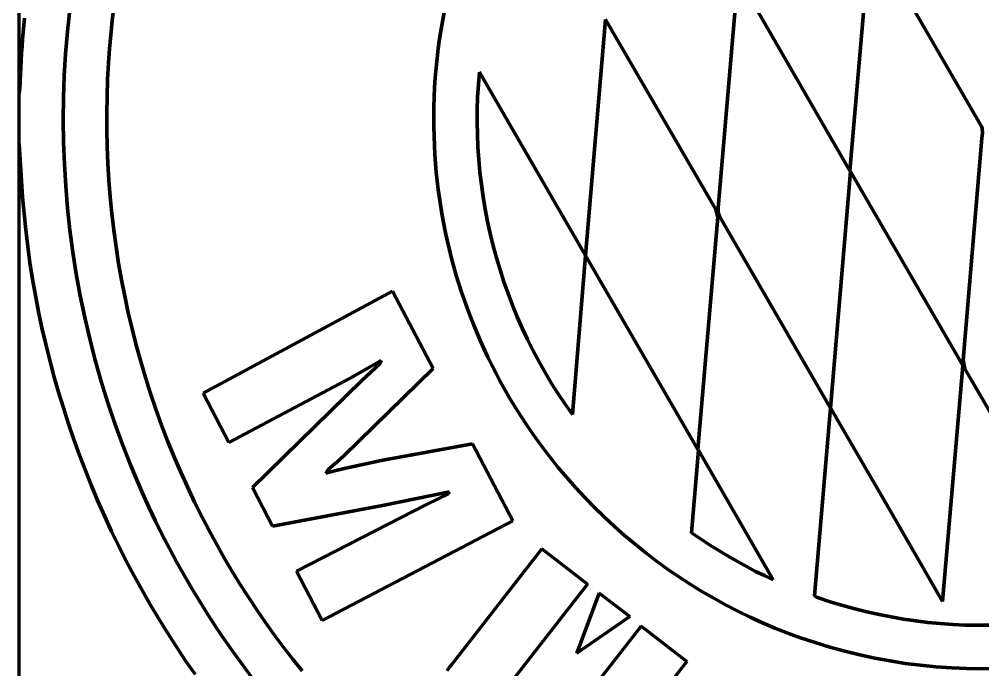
# Model space of a CAD drawing. Header units: millimetres. Extents: x 0 to 13.9, y 0 to 13.9.
# Drawn here: x 0 to 6.94, y 2.98 to 7.66 of the extents above; entities that cross this region are included whole.
import ezdxf

# ---------------------------------------------------------------- set-up
doc = ezdxf.new("R2010")
doc.units = ezdxf.units.MM
for name, color, linetype, lineweight in [('color#0059a5ff', 7, 'CONTINUOUS', 100), ('color#db0042ff', 7, 'CONTINUOUS', 100), ('color#ffffffff', 7, 'CONTINUOUS', 100)]:
    doc.layers.add(name, color=color, linetype=linetype, lineweight=lineweight)

msp = doc.modelspace()

# ---------------------------------------------------------------- linework, layer by layer
at = {"layer": 'color#0059a5ff'}
for p, q in [((5.9828, 6.5707), (6.1288, 8.2708)), ((5.1743, 7.9703), (5.9828, 6.5707)), ((6.3246, 7.9354), (6.927, 6.8959)), ((5.0345, 6.304), (5.1696, 7.9034)), ((0.363, 7.7315), (0.3462, 7.5732)), ((0.0331, 7.6203), (0.0381, 7.6705)), ((4.0786, 5.9618), (4.2226, 7.6609)), ((4.2226, 7.6609), (5.0169, 6.2924)), ((0.0242, 7.5198), (0.0285, 7.57)), ((0.0285, 7.57), (0.0331, 7.6203)), ((0.3462, 7.5732), (0.3332, 7.4146)), ((0.0203, 7.4695), (0.0242, 7.5198)), ((0.0168, 7.4192), (0.0203, 7.4695)), ((0.0108, 7.3185), (0.0136, 7.3688)), ((0.0136, 7.3688), (0.0168, 7.4192)), ((0.3332, 7.4146), (0.324, 7.2557)), ((0.0083, 7.2681), (0.0108, 7.3185)), ((0.0045, 7.1673), (0.0062, 7.2177)), ((0.0062, 7.2177), (0.0083, 7.2681)), ((0.324, 7.2557), (0.3185, 7.0966)), ((3.3064, 7.1918), (3.3137, 7.2815)), ((3.3137, 7.2815), (4.0786, 5.9618)), ((0, 7.1244), (0.0045, 7.1673)), ((3.3013, 7.1019), (3.3064, 7.1918)), ((0, 6.7679), (0, 7.1244)), ((0.3185, 7.0966), (0.3169, 6.9375)), ((3.2985, 7.0119), (3.3013, 7.1019)), ((3.298, 6.9219), (3.2985, 7.0119)), ((0.3169, 6.9375), (0.319, 6.7783)), ((3.2997, 6.8319), (3.298, 6.9219)), ((6.927, 6.8959), (6.932, 6.8875)), ((6.932, 6.8875), (6.9361, 6.8757)), ((6.9361, 6.8757), (6.9375, 6.8445)), ((3.3036, 6.742), (3.2997, 6.8319)), ((6.9335, 6.8065), (6.7989, 5.2077)), ((6.9375, 6.8445), (6.9335, 6.8065)), ((0.0233, 6.3814), (0, 6.7679)), ((0.319, 6.7783), (0.3248, 6.6193)), ((3.3098, 6.6522), (3.3036, 6.742)), ((0.3248, 6.6193), (0.3344, 6.4604)), ((3.3182, 6.5626), (3.3098, 6.6522)), ((3.3287, 6.4732), (3.3182, 6.5626)), ((5.9857, 6.5672), (5.843, 4.8634)), ((6.7958, 5.1705), (5.9857, 6.5672)), ((0.3344, 6.4604), (0.3478, 6.3018)), ((3.3415, 6.3841), (3.3287, 6.4732)), ((3.3564, 6.2953), (3.3415, 6.3841)), ((0.0461, 6.1458), (0.0233, 6.3814)), ((0.3478, 6.3018), (0.365, 6.1436)), ((3.3735, 6.2069), (3.3564, 6.2953)), ((5.0169, 6.2924), (5.0302, 6.2383)), ((5.0337, 6.2747), (5.0345, 6.304)), ((5.0455, 6.241), (5.0337, 6.2747)), ((3.3927, 6.119), (3.3735, 6.2069)), ((5.0302, 6.2383), (4.9434, 5.2074)), ((5.843, 4.8634), (5.0455, 6.241)), ((0.0605, 6.0273), (0.0461, 6.1458)), ((0.365, 6.1436), (0.3859, 5.9858)), ((3.4141, 6.0316), (3.3927, 6.119)), ((0.077, 5.9091), (0.0605, 6.0273)), ((0.3859, 5.9858), (0.4106, 5.8286)), ((3.4377, 5.9447), (3.4141, 6.0316)), ((0.0956, 5.7912), (0.077, 5.9091)), ((3.4633, 5.8584), (3.4377, 5.9447)), ((4.0775, 5.9616), (3.9843, 4.8166)), ((4.8864, 4.5645), (4.0775, 5.9616)), ((3.491, 5.7728), (3.4633, 5.8584)), ((0.1163, 5.6737), (0.0956, 5.7912)), ((0.4106, 5.8286), (0.439, 5.672)), ((3.5209, 5.6879), (3.491, 5.7728)), ((0.139, 5.5565), (0.1163, 5.6737)), ((0.439, 5.672), (0.4712, 5.5161)), ((3.5528, 5.6038), (3.5209, 5.6879)), ((0.1637, 5.4398), (0.139, 5.5565)), ((3.5868, 5.5205), (3.5528, 5.6038)), ((0.4712, 5.5161), (0.5072, 5.3611)), ((3.6229, 5.4381), (3.5868, 5.5205)), ((0.1905, 5.3235), (0.1637, 5.4398)), ((3.661, 5.3566), (3.6229, 5.4381)), ((0.5072, 5.3611), (0.5469, 5.207)), ((3.7012, 5.2761), (3.661, 5.3566)), ((0.2193, 5.2077), (0.1905, 5.3235)), ((3.7433, 5.1966), (3.7012, 5.2761)), ((0.2501, 5.0924), (0.2193, 5.2077)), ((0.5469, 5.207), (0.5903, 5.0539)), ((4.9434, 5.2074), (4.8864, 4.5645)), ((6.7989, 5.2077), (6.811, 5.1457)), ((3.7875, 5.1182), (3.7433, 5.1966)), ((6.7905, 5.1119), (6.7958, 5.1705)), ((6.811, 5.1457), (7.6053, 3.7747)), ((0.2829, 4.9777), (0.2501, 5.0924)), ((3.8338, 5.041), (3.7875, 5.1182)), ((6.6489, 3.4695), (6.7905, 5.1119)), ((0.5903, 5.0539), (0.6375, 4.9019)), ((3.882, 4.9649), (3.8338, 5.041)), ((0.3177, 4.8636), (0.2829, 4.9777)), ((3.9322, 4.8901), (3.882, 4.9649)), ((0.3544, 4.75), (0.3177, 4.8636)), ((0.6375, 4.9019), (0.6885, 4.7511)), ((3.9843, 4.8166), (3.9322, 4.8901)), ((5.7282, 3.5115), (5.8417, 4.8646)), ((5.8417, 4.8646), (6.2386, 4.1836)), ((0.3931, 4.6371), (0.3544, 4.75)), ((0.6885, 4.7511), (0.7431, 4.6016)), ((0.4337, 4.5249), (0.3931, 4.6371)), ((0.7431, 4.6016), (0.8015, 4.4534)), ((0.4762, 4.4135), (0.4337, 4.5249)), ((4.8406, 3.9637), (4.8909, 4.5598)), ((4.8909, 4.5598), (5.4301, 3.627)), ((0.8015, 4.4534), (0.8438, 4.3514)), ((0.5207, 4.3027), (0.4762, 4.4135)), ((0.567, 4.1927), (0.5207, 4.3027)), ((0.8438, 4.3514), (0.8878, 4.25)), ((0.8878, 4.25), (0.9336, 4.1495)), ((0.6153, 4.0836), (0.567, 4.1927)), ((6.2386, 4.1836), (6.6489, 3.4695)), ((0.9336, 4.1495), (0.981, 4.0497)), ((0.6654, 3.9753), (0.6153, 4.0836)), ((0.981, 4.0497), (1.0301, 3.9508)), ((0.7173, 3.8679), (0.6654, 3.9753)), ((4.978, 3.874), (4.8406, 3.9637)), ((1.0301, 3.9508), (1.0809, 3.8527)), ((0.7711, 3.7614), (0.7173, 3.8679)), ((1.0809, 3.8527), (1.1333, 3.7555)), ((5.1181, 3.7886), (4.978, 3.874)), ((0.8268, 3.6558), (0.7711, 3.7614)), ((1.1333, 3.7555), (1.1873, 3.6592)), ((5.2202, 3.7311), (5.1181, 3.7886)), ((5.3032, 3.6875), (5.2202, 3.7311)), ((5.3663, 3.6565), (5.3032, 3.6875)), ((0.8842, 3.5512), (0.8268, 3.6558)), ((1.1873, 3.6592), (1.2429, 3.5638)), ((5.4301, 3.627), (5.3663, 3.6565)), ((0.9435, 3.4477), (0.8842, 3.5512)), ((1.2429, 3.5638), (1.3002, 3.4693)), ((5.743, 3.5024), (5.7282, 3.5115)), ((5.8468, 3.4664), (5.743, 3.5024)), ((1.0045, 3.3451), (0.9435, 3.4477)), ((1.3002, 3.4693), (1.3589, 3.3758)), ((5.9323, 3.4406), (5.8468, 3.4664)), ((6.0184, 3.4169), (5.9323, 3.4406)), ((6.1051, 3.3954), (6.0184, 3.4169)), ((1.0674, 3.2437), (1.0045, 3.3451)), ((1.3589, 3.3758), (1.4193, 3.2833)), ((6.1922, 3.3761), (6.1051, 3.3954)), ((6.2798, 3.3589), (6.1922, 3.3761)), ((6.3679, 3.3438), (6.2798, 3.3589)), ((6.4562, 3.331), (6.3679, 3.3438)), ((6.5449, 3.3202), (6.4562, 3.331)), ((1.4193, 3.2833), (1.4811, 3.1917)), ((6.6337, 3.3117), (6.5449, 3.3202)), ((6.7228, 3.3053), (6.6337, 3.3117)), ((6.812, 3.301), (6.7228, 3.3053)), ((6.9013, 3.2989), (6.812, 3.301)), ((6.9906, 3.299), (6.9013, 3.2989)), ((1.132, 3.1433), (1.0674, 3.2437)), ((1.1983, 3.0442), (1.132, 3.1433)), ((1.4811, 3.1917), (1.5445, 3.1013)), ((1.5445, 3.1013), (1.6094, 3.0119)), ((1.2664, 2.9461), (1.1983, 3.0442)), ((1.6094, 3.0119), (1.6757, 2.9235))]:
    msp.add_line(p, q, dxfattribs=at)
at = {"layer": 'color#db0042ff'}
for p, q in [((0.6692, 7.6509), (0.6812, 7.7515)), ((3.063, 7.7281), (3.0498, 7.6592)), ((0.6589, 7.5502), (0.6692, 7.6509)), ((3.0498, 7.6592), (3.0379, 7.59)), ((3.0379, 7.59), (3.0271, 7.5207)), ((0.6502, 7.4492), (0.6589, 7.5502)), ((3.0271, 7.5207), (3.0176, 7.4512)), ((0.6432, 7.3482), (0.6502, 7.4492)), ((3.0176, 7.4512), (3.0093, 7.3815)), ((3.0093, 7.3815), (3.0022, 7.3117)), ((0.6364, 7.2277), (0.6432, 7.3482)), ((3.0022, 7.3117), (2.9964, 7.2417)), ((0.6321, 7.1071), (0.6364, 7.2277)), ((2.9964, 7.2417), (2.9918, 7.1717)), ((2.9918, 7.1717), (2.9885, 7.1016)), ((0.63, 6.9864), (0.6321, 7.1071)), ((2.9885, 7.1016), (2.9864, 7.0315)), ((2.9864, 7.0315), (2.9855, 6.9613)), ((0.6303, 6.8658), (0.63, 6.9864)), ((2.9855, 6.9613), (2.9859, 6.8911)), ((2.9859, 6.8911), (2.9876, 6.821)), ((0.6329, 6.7451), (0.6303, 6.8658)), ((2.9876, 6.821), (2.9905, 6.7509)), ((0.6378, 6.6246), (0.6329, 6.7451)), ((2.9905, 6.7509), (2.9938, 6.6877)), ((2.9938, 6.6877), (2.9983, 6.6246)), ((0.6451, 6.5041), (0.6378, 6.6246)), ((2.9983, 6.6246), (3.0037, 6.5617)), ((3.0037, 6.5617), (3.0102, 6.4988)), ((0.6546, 6.3838), (0.6451, 6.5041)), ((3.0102, 6.4988), (3.0176, 6.436)), ((3.0176, 6.436), (3.0262, 6.3734)), ((0.6664, 6.2637), (0.6546, 6.3838)), ((3.0262, 6.3734), (3.0357, 6.3109)), ((0.6805, 6.1439), (0.6664, 6.2637)), ((3.0357, 6.3109), (3.0462, 6.2485)), ((3.0462, 6.2485), (3.0578, 6.1864)), ((3.0578, 6.1864), (3.0703, 6.1244)), ((0.6969, 6.0243), (0.6805, 6.1439)), ((3.0703, 6.1244), (3.0838, 6.0627)), ((3.0838, 6.0627), (3.0984, 6.0012)), ((0.7156, 5.9051), (0.6969, 6.0243)), ((3.0984, 6.0012), (3.1139, 5.9399)), ((0.7365, 5.7863), (0.7156, 5.9051)), ((3.1139, 5.9399), (3.1304, 5.8789)), ((3.1304, 5.8789), (3.1478, 5.8181)), ((0.7597, 5.6679), (0.7365, 5.7863)), ((3.1478, 5.8181), (3.1663, 5.7576)), ((2.6889, 5.705), (1.3251, 4.9714)), ((2.9818, 5.1484), (2.6889, 5.705)), ((3.1663, 5.7576), (3.1857, 5.6975)), ((3.1857, 5.6975), (3.2061, 5.6376)), ((0.7851, 5.5499), (0.7597, 5.6679)), ((3.2061, 5.6376), (3.2274, 5.5781)), ((3.2274, 5.5781), (3.2497, 5.5189)), ((0.8127, 5.4325), (0.7851, 5.5499)), ((3.2497, 5.5189), (3.2729, 5.4602)), ((0.8426, 5.3156), (0.8127, 5.4325)), ((3.2729, 5.4602), (3.2971, 5.4017)), ((3.2971, 5.4017), (3.3222, 5.3437)), ((3.3222, 5.3437), (3.3482, 5.2861)), ((0.8748, 5.1992), (0.8426, 5.3156)), ((3.3482, 5.2861), (3.3752, 5.229)), ((2.383, 5.079), (2.6076, 5.2054)), ((2.6076, 5.2054), (2.5963, 5.1814)), ((3.3752, 5.229), (3.4031, 5.1722)), ((0.9091, 5.0836), (0.8748, 5.1992)), ((2.3374, 4.5192), (2.9818, 5.1484)), ((2.5963, 5.1814), (2.4676, 5.0612)), ((3.4031, 5.1722), (3.4319, 5.116)), ((0.9456, 4.9686), (0.9091, 5.0836)), ((1.5101, 4.6157), (2.383, 5.079)), ((3.4319, 5.116), (3.4617, 5.0602)), ((2.4676, 5.0612), (1.6804, 4.2915)), ((3.4617, 5.0602), (3.4923, 5.0049)), ((3.4923, 5.0049), (3.5415, 4.9197)), ((0.9844, 4.8543), (0.9456, 4.9686)), ((1.3251, 4.9714), (1.5101, 4.6157)), ((3.5415, 4.9197), (3.5928, 4.8359)), ((1.0253, 4.7408), (0.9844, 4.8543)), ((3.5928, 4.8359), (3.6462, 4.7534)), ((1.0684, 4.6281), (1.0253, 4.7408)), ((3.6462, 4.7534), (3.7017, 4.6723)), ((3.7017, 4.6723), (3.7591, 4.5926)), ((1.1137, 4.5163), (1.0684, 4.6281)), ((3.2651, 4.6065), (2.6072, 4.4854)), ((3.5556, 4.0517), (3.2651, 4.6065)), ((3.7591, 4.5926), (3.8186, 4.5144)), ((1.1612, 4.4054), (1.1137, 4.5163)), ((2.2882, 4.4741), (2.3374, 4.5192)), ((3.8186, 4.5144), (3.88, 4.4377)), ((2.2278, 4.4236), (2.2882, 4.4741)), ((2.4617, 4.455), (2.353, 4.4304)), ((2.6072, 4.4854), (2.4617, 4.455)), ((1.2108, 4.2954), (1.1612, 4.4054)), ((2.2808, 4.4129), (2.2088, 4.3944)), ((2.2088, 4.3944), (2.2119, 4.4017)), ((2.2119, 4.4017), (2.2179, 4.4117)), ((2.2179, 4.4117), (2.2278, 4.4236)), ((2.353, 4.4304), (2.2808, 4.4129)), ((3.88, 4.4377), (3.9433, 4.3625)), ((3.9433, 4.3625), (4.0084, 4.2889)), ((1.2626, 4.1864), (1.2108, 4.2954)), ((1.6804, 4.2915), (1.8237, 4.014)), ((2.6169, 4.1609), (3.0996, 4.2607)), ((3.0911, 4.2452), (2.9388, 4.1717)), ((3.0996, 4.2607), (3.0911, 4.2452)), ((4.0084, 4.2889), (4.0753, 4.217)), ((1.3165, 4.0784), (1.2626, 4.1864)), ((2.9388, 4.1717), (1.9977, 3.6896)), ((4.0753, 4.217), (4.1439, 4.1466)), ((1.8237, 4.014), (2.6169, 4.1609)), ((4.1439, 4.1466), (4.2142, 4.078)), ((1.3726, 3.9715), (1.3165, 4.0784)), ((2.1804, 3.3329), (3.5556, 4.0517)), ((4.2142, 4.078), (4.2862, 4.0112)), ((1.4249, 3.8754), (1.3726, 3.9715)), ((4.2862, 4.0112), (4.3598, 3.9461)), ((4.3598, 3.9461), (4.435, 3.8828)), ((1.4788, 3.7803), (1.4249, 3.8754)), ((3.763, 3.8498), (3.112, 3.0147)), ((4.0921, 3.5948), (3.763, 3.8498)), ((4.435, 3.8828), (4.5117, 3.8214)), ((4.5117, 3.8214), (4.5899, 3.7619)), ((1.5344, 3.6862), (1.4788, 3.7803)), ((4.5899, 3.7619), (4.6695, 3.7043)), ((1.5917, 3.5931), (1.5344, 3.6862)), ((1.9977, 3.6896), (2.1804, 3.3329)), ((4.6695, 3.7043), (4.7505, 3.6487)), ((4.7505, 3.6487), (4.8328, 3.5951)), ((1.6506, 3.501), (1.5917, 3.5931)), ((3.532, 2.8741), (4.0921, 3.5948)), ((4.8328, 3.5951), (4.9165, 3.5435)), ((4.9165, 3.5435), (5.0014, 3.4941)), ((1.711, 3.4099), (1.6506, 3.501)), ((4.1775, 3.5295), (4.0168, 3.0988)), ((4.3983, 3.362), (4.1775, 3.5295)), ((5.0014, 3.4941), (5.0875, 3.4468)), ((1.7731, 3.3199), (1.711, 3.4099)), ((5.0875, 3.4468), (5.1747, 3.4016)), ((5.1747, 3.4016), (5.2631, 3.3587)), ((4.0168, 3.0988), (4.3983, 3.362)), ((5.2631, 3.3587), (5.3525, 3.318)), ((1.8367, 3.231), (1.7731, 3.3199)), ((4.4782, 3.2927), (3.8424, 2.4771)), ((4.8074, 3.0374), (4.4782, 3.2927)), ((5.3525, 3.318), (5.443, 3.2796)), ((5.443, 3.2796), (5.5344, 3.2436)), ((1.9018, 3.1432), (1.8367, 3.231)), ((5.5344, 3.2436), (5.6268, 3.2099)), ((5.6268, 3.2099), (5.7322, 3.1742)), ((1.9684, 3.0565), (1.9018, 3.1432)), ((5.7322, 3.1742), (5.8385, 3.1416)), ((5.8385, 3.1416), (5.9457, 3.1121)), ((2.0365, 2.971), (1.9684, 3.0565)), ((5.9457, 3.1121), (6.0537, 3.0857)), ((6.0537, 3.0857), (6.1624, 3.0624)), ((6.1624, 3.0624), (6.2717, 3.0422)), ((3.0919, 2.9871), (3.0828, 2.9727)), ((3.1016, 3.0011), (3.0919, 2.9871)), ((3.112, 3.0147), (3.1016, 3.0011)), ((4.1581, 2.2015), (4.8074, 3.0374)), ((6.2717, 3.0422), (6.3815, 3.025)), ((6.3815, 3.025), (6.4918, 3.011)), ((6.4918, 3.011), (6.6024, 3.0001)), ((6.6024, 3.0001), (6.7133, 2.9922)), ((6.7133, 2.9922), (6.8244, 2.9875)), ((6.8244, 2.9875), (6.9356, 2.9857)), ((6.9356, 2.9857), (7.0468, 2.9871))]:
    msp.add_line(p, q, dxfattribs=at)
at = {"layer": 'color#ffffffff'}
for p, q in [((0, 7.1244), (0, 13.8889)), ((6.1288, 8.2708), (5.9828, 6.5707)), ((5.9828, 6.5707), (5.1743, 7.9703)), ((6.927, 6.8959), (6.3246, 7.9354)), ((5.1696, 7.9034), (5.0345, 6.304)), ((0.3462, 7.5732), (0.363, 7.7315)), ((0.6812, 7.7515), (0.6692, 7.6509)), ((3.0498, 7.6592), (3.063, 7.7281)), ((0.0381, 7.6705), (0.0331, 7.6203)), ((0.6692, 7.6509), (0.6589, 7.5502)), ((3.0379, 7.59), (3.0498, 7.6592)), ((4.2226, 7.6609), (4.0786, 5.9618)), ((5.0169, 6.2924), (4.2226, 7.6609)), ((0.0285, 7.57), (0.0242, 7.5198)), ((0.0331, 7.6203), (0.0285, 7.57)), ((0.3332, 7.4146), (0.3462, 7.5732)), ((3.0271, 7.5207), (3.0379, 7.59)), ((0.0242, 7.5198), (0.0203, 7.4695)), ((0.6589, 7.5502), (0.6502, 7.4492)), ((3.0176, 7.4512), (3.0271, 7.5207)), ((0.0203, 7.4695), (0.0168, 7.4192)), ((0.6502, 7.4492), (0.6432, 7.3482)), ((3.0093, 7.3815), (3.0176, 7.4512)), ((0.0136, 7.3688), (0.0108, 7.3185)), ((0.0168, 7.4192), (0.0136, 7.3688)), ((0.324, 7.2557), (0.3332, 7.4146)), ((3.0022, 7.3117), (3.0093, 7.3815)), ((0.0108, 7.3185), (0.0083, 7.2681)), ((0.6432, 7.3482), (0.6364, 7.2277)), ((2.9964, 7.2417), (3.0022, 7.3117)), ((0.0062, 7.2177), (0.0045, 7.1673)), ((0.0083, 7.2681), (0.0062, 7.2177)), ((0.3185, 7.0966), (0.324, 7.2557)), ((0.6364, 7.2277), (0.6321, 7.1071)), ((2.9918, 7.1717), (2.9964, 7.2417)), ((3.3137, 7.2815), (3.3064, 7.1918)), ((4.0786, 5.9618), (3.3137, 7.2815)), ((0.0045, 7.1673), (0, 7.1244)), ((2.9885, 7.1016), (2.9918, 7.1717)), ((3.3064, 7.1918), (3.3013, 7.1019)), ((0.3169, 6.9375), (0.3185, 7.0966)), ((0.6321, 7.1071), (0.63, 6.9864)), ((2.9864, 7.0315), (2.9885, 7.1016)), ((3.3013, 7.1019), (3.2985, 7.0119)), ((2.9855, 6.9613), (2.9864, 7.0315)), ((3.2985, 7.0119), (3.298, 6.9219)), ((0.63, 6.9864), (0.6303, 6.8658)), ((2.9859, 6.8911), (2.9855, 6.9613)), ((0.319, 6.7783), (0.3169, 6.9375)), ((2.9876, 6.821), (2.9859, 6.8911)), ((3.298, 6.9219), (3.2997, 6.8319)), ((6.932, 6.8875), (6.927, 6.8959)), ((6.9361, 6.8757), (6.932, 6.8875)), ((6.9375, 6.8445), (6.9361, 6.8757)), ((0.6303, 6.8658), (0.6329, 6.7451)), ((2.9905, 6.7509), (2.9876, 6.821)), ((3.2997, 6.8319), (3.3036, 6.742)), ((6.7989, 5.2077), (6.9335, 6.8065)), ((6.9335, 6.8065), (6.9375, 6.8445)), ((0, 6.7679), (0.0233, 6.3814)), ((0, 0), (0, 6.7679)), ((0.3248, 6.6193), (0.319, 6.7783)), ((0.6329, 6.7451), (0.6378, 6.6246)), ((2.9938, 6.6877), (2.9905, 6.7509)), ((3.3036, 6.742), (3.3098, 6.6522)), ((2.9983, 6.6246), (2.9938, 6.6877)), ((0.3344, 6.4604), (0.3248, 6.6193)), ((0.6378, 6.6246), (0.6451, 6.5041)), ((3.0037, 6.5617), (2.9983, 6.6246)), ((3.3098, 6.6522), (3.3182, 6.5626)), ((3.0102, 6.4988), (3.0037, 6.5617)), ((3.3182, 6.5626), (3.3287, 6.4732)), ((5.843, 4.8634), (5.9857, 6.5672)), ((5.9857, 6.5672), (6.7958, 5.1705)), ((0.3478, 6.3018), (0.3344, 6.4604)), ((0.6451, 6.5041), (0.6546, 6.3838)), ((3.0176, 6.436), (3.0102, 6.4988)), ((3.3287, 6.4732), (3.3415, 6.3841)), ((3.0262, 6.3734), (3.0176, 6.436)), ((3.3415, 6.3841), (3.3564, 6.2953)), ((0.0233, 6.3814), (0.0461, 6.1458)), ((0.6546, 6.3838), (0.6664, 6.2637)), ((3.0357, 6.3109), (3.0262, 6.3734)), ((0.365, 6.1436), (0.3478, 6.3018)), ((0.6664, 6.2637), (0.6805, 6.1439)), ((3.0462, 6.2485), (3.0357, 6.3109)), ((3.0578, 6.1864), (3.0462, 6.2485)), ((3.3564, 6.2953), (3.3735, 6.2069)), ((5.0302, 6.2383), (5.0169, 6.2924)), ((5.0345, 6.304), (5.0337, 6.2747)), ((5.0337, 6.2747), (5.0455, 6.241)), ((3.0703, 6.1244), (3.0578, 6.1864)), ((3.3735, 6.2069), (3.3927, 6.119)), ((4.9434, 5.2074), (5.0302, 6.2383)), ((5.0455, 6.241), (5.843, 4.8634)), ((0.0461, 6.1458), (0.0605, 6.0273)), ((0.3859, 5.9858), (0.365, 6.1436)), ((0.6805, 6.1439), (0.6969, 6.0243)), ((3.0838, 6.0627), (3.0703, 6.1244)), ((3.3927, 6.119), (3.4141, 6.0316)), ((3.0984, 6.0012), (3.0838, 6.0627)), ((0.0605, 6.0273), (0.077, 5.9091)), ((0.4106, 5.8286), (0.3859, 5.9858)), ((0.6969, 6.0243), (0.7156, 5.9051)), ((3.1139, 5.9399), (3.0984, 6.0012)), ((3.4141, 6.0316), (3.4377, 5.9447)), ((0.077, 5.9091), (0.0956, 5.7912)), ((0.7156, 5.9051), (0.7365, 5.7863)), ((3.1304, 5.8789), (3.1139, 5.9399)), ((3.4377, 5.9447), (3.4633, 5.8584)), ((3.9843, 4.8166), (4.0775, 5.9616)), ((4.0775, 5.9616), (4.8864, 4.5645)), ((3.1478, 5.8181), (3.1304, 5.8789)), ((3.4633, 5.8584), (3.491, 5.7728)), ((0.0956, 5.7912), (0.1163, 5.6737)), ((0.439, 5.672), (0.4106, 5.8286)), ((0.7365, 5.7863), (0.7597, 5.6679)), ((3.1663, 5.7576), (3.1478, 5.8181)), ((3.491, 5.7728), (3.5209, 5.6879)), ((1.3251, 4.9714), (2.6889, 5.705)), ((2.6889, 5.705), (2.9818, 5.1484)), ((3.1857, 5.6975), (3.1663, 5.7576)), ((3.2061, 5.6376), (3.1857, 5.6975)), ((0.1163, 5.6737), (0.139, 5.5565)), ((0.4712, 5.5161), (0.439, 5.672)), ((0.7597, 5.6679), (0.7851, 5.5499)), ((3.2274, 5.5781), (3.2061, 5.6376)), ((3.5209, 5.6879), (3.5528, 5.6038)), ((0.139, 5.5565), (0.1637, 5.4398)), ((3.2497, 5.5189), (3.2274, 5.5781)), ((3.5528, 5.6038), (3.5868, 5.5205)), ((0.5072, 5.3611), (0.4712, 5.5161)), ((0.7851, 5.5499), (0.8127, 5.4325)), ((3.2729, 5.4602), (3.2497, 5.5189)), ((3.5868, 5.5205), (3.6229, 5.4381)), ((0.1637, 5.4398), (0.1905, 5.3235)), ((0.8127, 5.4325), (0.8426, 5.3156)), ((3.2971, 5.4017), (3.2729, 5.4602)), ((3.6229, 5.4381), (3.661, 5.3566)), ((0.5469, 5.207), (0.5072, 5.3611)), ((3.3222, 5.3437), (3.2971, 5.4017)), ((3.3482, 5.2861), (3.3222, 5.3437)), ((3.661, 5.3566), (3.7012, 5.2761)), ((0.1905, 5.3235), (0.2193, 5.2077)), ((0.8426, 5.3156), (0.8748, 5.1992)), ((3.3752, 5.229), (3.3482, 5.2861)), ((3.7012, 5.2761), (3.7433, 5.1966)), ((0.2193, 5.2077), (0.2501, 5.0924)), ((0.5903, 5.0539), (0.5469, 5.207)), ((2.6076, 5.2054), (2.383, 5.079)), ((2.5963, 5.1814), (2.6076, 5.2054)), ((3.4031, 5.1722), (3.3752, 5.229)), ((4.8864, 4.5645), (4.9434, 5.2074)), ((6.811, 5.1457), (6.7989, 5.2077)), ((0.8748, 5.1992), (0.9091, 5.0836)), ((2.9818, 5.1484), (2.3374, 4.5192)), ((2.4676, 5.0612), (2.5963, 5.1814)), ((3.4319, 5.116), (3.4031, 5.1722)), ((3.7433, 5.1966), (3.7875, 5.1182)), ((6.7958, 5.1705), (6.7905, 5.1119)), ((7.6053, 3.7747), (6.811, 5.1457)), ((0.2501, 5.0924), (0.2829, 4.9777)), ((0.9091, 5.0836), (0.9456, 4.9686)), ((2.383, 5.079), (1.5101, 4.6157)), ((3.4617, 5.0602), (3.4319, 5.116)), ((3.7875, 5.1182), (3.8338, 5.041)), ((6.7905, 5.1119), (6.6489, 3.4695)), ((0.6375, 4.9019), (0.5903, 5.0539)), ((1.6804, 4.2915), (2.4676, 5.0612)), ((3.4923, 5.0049), (3.4617, 5.0602)), ((3.5415, 4.9197), (3.4923, 5.0049)), ((3.8338, 5.041), (3.882, 4.9649)), ((0.2829, 4.9777), (0.3177, 4.8636)), ((0.9456, 4.9686), (0.9844, 4.8543)), ((1.5101, 4.6157), (1.3251, 4.9714)), ((3.882, 4.9649), (3.9322, 4.8901)), ((0.3177, 4.8636), (0.3544, 4.75)), ((0.6885, 4.7511), (0.6375, 4.9019)), ((3.5928, 4.8359), (3.5415, 4.9197)), ((3.9322, 4.8901), (3.9843, 4.8166)), ((5.8417, 4.8646), (5.7282, 3.5115)), ((6.2386, 4.1836), (5.8417, 4.8646)), ((0.9844, 4.8543), (1.0253, 4.7408)), ((3.6462, 4.7534), (3.5928, 4.8359)), ((0.3544, 4.75), (0.3931, 4.6371)), ((0.7431, 4.6016), (0.6885, 4.7511)), ((1.0253, 4.7408), (1.0684, 4.6281)), ((3.7017, 4.6723), (3.6462, 4.7534)), ((3.7591, 4.5926), (3.7017, 4.6723)), ((0.3931, 4.6371), (0.4337, 4.5249)), ((0.8015, 4.4534), (0.7431, 4.6016)), ((1.0684, 4.6281), (1.1137, 4.5163)), ((2.6072, 4.4854), (3.2651, 4.6065)), ((3.2651, 4.6065), (3.5556, 4.0517)), ((3.8186, 4.5144), (3.7591, 4.5926)), ((0.4337, 4.5249), (0.4762, 4.4135)), ((1.1137, 4.5163), (1.1612, 4.4054)), ((2.3374, 4.5192), (2.2882, 4.4741)), ((3.88, 4.4377), (3.8186, 4.5144)), ((4.8909, 4.5598), (4.8406, 3.9637)), ((5.4301, 3.627), (4.8909, 4.5598)), ((0.8438, 4.3514), (0.8015, 4.4534)), ((2.2882, 4.4741), (2.2278, 4.4236)), ((2.353, 4.4304), (2.4617, 4.455)), ((2.4617, 4.455), (2.6072, 4.4854)), ((0.4762, 4.4135), (0.5207, 4.3027)), ((1.1612, 4.4054), (1.2108, 4.2954)), ((2.2088, 4.3944), (2.2808, 4.4129)), ((2.2119, 4.4017), (2.2088, 4.3944)), ((2.2179, 4.4117), (2.2119, 4.4017)), ((2.2278, 4.4236), (2.2179, 4.4117)), ((2.2808, 4.4129), (2.353, 4.4304)), ((3.9433, 4.3625), (3.88, 4.4377)), ((0.5207, 4.3027), (0.567, 4.1927)), ((0.8878, 4.25), (0.8438, 4.3514)), ((4.0084, 4.2889), (3.9433, 4.3625)), ((0.9336, 4.1495), (0.8878, 4.25)), ((1.2108, 4.2954), (1.2626, 4.1864)), ((1.8237, 4.014), (1.6804, 4.2915)), ((3.0996, 4.2607), (2.6169, 4.1609)), ((2.9388, 4.1717), (3.0911, 4.2452)), ((3.0911, 4.2452), (3.0996, 4.2607)), ((4.0753, 4.217), (4.0084, 4.2889)), ((0.567, 4.1927), (0.6153, 4.0836)), ((1.2626, 4.1864), (1.3165, 4.0784)), ((1.9977, 3.6896), (2.9388, 4.1717)), ((4.1439, 4.1466), (4.0753, 4.217)), ((6.6489, 3.4695), (6.2386, 4.1836)), ((0.981, 4.0497), (0.9336, 4.1495)), ((2.6169, 4.1609), (1.8237, 4.014)), ((4.2142, 4.078), (4.1439, 4.1466)), ((0.6153, 4.0836), (0.6654, 3.9753)), ((1.0301, 3.9508), (0.981, 4.0497)), ((1.3165, 4.0784), (1.3726, 3.9715)), ((3.5556, 4.0517), (2.1804, 3.3329)), ((4.2862, 4.0112), (4.2142, 4.078)), ((0.6654, 3.9753), (0.7173, 3.8679)), ((1.3726, 3.9715), (1.4249, 3.8754)), ((4.3598, 3.9461), (4.2862, 4.0112)), ((4.8406, 3.9637), (4.978, 3.874)), ((1.0809, 3.8527), (1.0301, 3.9508)), ((4.435, 3.8828), (4.3598, 3.9461)), ((0.7173, 3.8679), (0.7711, 3.7614)), ((1.1333, 3.7555), (1.0809, 3.8527)), ((1.4249, 3.8754), (1.4788, 3.7803)), ((3.112, 3.0147), (3.763, 3.8498)), ((3.763, 3.8498), (4.0921, 3.5948)), ((4.5117, 3.8214), (4.435, 3.8828)), ((4.5899, 3.7619), (4.5117, 3.8214)), ((4.978, 3.874), (5.1181, 3.7886)), ((0.7711, 3.7614), (0.8268, 3.6558)), ((1.1873, 3.6592), (1.1333, 3.7555)), ((1.4788, 3.7803), (1.5344, 3.6862)), ((4.6695, 3.7043), (4.5899, 3.7619)), ((5.1181, 3.7886), (5.2202, 3.7311)), ((1.5344, 3.6862), (1.5917, 3.5931)), ((2.1804, 3.3329), (1.9977, 3.6896)), ((4.7505, 3.6487), (4.6695, 3.7043)), ((5.2202, 3.7311), (5.3032, 3.6875)), ((5.3032, 3.6875), (5.3663, 3.6565)), ((0.8268, 3.6558), (0.8842, 3.5512)), ((1.2429, 3.5638), (1.1873, 3.6592)), ((4.8328, 3.5951), (4.7505, 3.6487)), ((5.3663, 3.6565), (5.4301, 3.627)), ((0.8842, 3.5512), (0.9435, 3.4477)), ((1.3002, 3.4693), (1.2429, 3.5638)), ((1.5917, 3.5931), (1.6506, 3.501)), ((4.0921, 3.5948), (3.532, 2.8741)), ((4.9165, 3.5435), (4.8328, 3.5951)), ((5.0014, 3.4941), (4.9165, 3.5435)), ((1.6506, 3.501), (1.711, 3.4099)), ((4.0168, 3.0988), (4.1775, 3.5295)), ((4.1775, 3.5295), (4.3983, 3.362)), ((5.0875, 3.4468), (5.0014, 3.4941)), ((5.7282, 3.5115), (5.743, 3.5024)), ((5.743, 3.5024), (5.8468, 3.4664)), ((0.9435, 3.4477), (1.0045, 3.3451)), ((1.3589, 3.3758), (1.3002, 3.4693)), ((1.711, 3.4099), (1.7731, 3.3199)), ((5.1747, 3.4016), (5.0875, 3.4468)), ((5.2631, 3.3587), (5.1747, 3.4016)), ((5.8468, 3.4664), (5.9323, 3.4406)), ((5.9323, 3.4406), (6.0184, 3.4169)), ((6.0184, 3.4169), (6.1051, 3.3954)), ((1.0045, 3.3451), (1.0674, 3.2437)), ((1.4193, 3.2833), (1.3589, 3.3758)), ((4.3983, 3.362), (4.0168, 3.0988)), ((5.3525, 3.318), (5.2631, 3.3587)), ((6.1051, 3.3954), (6.1922, 3.3761)), ((6.1922, 3.3761), (6.2798, 3.3589)), ((6.2798, 3.3589), (6.3679, 3.3438)), ((6.3679, 3.3438), (6.4562, 3.331)), ((6.4562, 3.331), (6.5449, 3.3202)), ((1.4811, 3.1917), (1.4193, 3.2833)), ((1.7731, 3.3199), (1.8367, 3.231)), ((3.8424, 2.4771), (4.4782, 3.2927)), ((4.4782, 3.2927), (4.8074, 3.0374)), ((5.443, 3.2796), (5.3525, 3.318)), ((5.5344, 3.2436), (5.443, 3.2796)), ((6.5449, 3.3202), (6.6337, 3.3117)), ((6.6337, 3.3117), (6.7228, 3.3053)), ((6.7228, 3.3053), (6.812, 3.301)), ((6.812, 3.301), (6.9013, 3.2989)), ((6.9013, 3.2989), (6.9906, 3.299)), ((1.0674, 3.2437), (1.132, 3.1433)), ((1.8367, 3.231), (1.9018, 3.1432)), ((5.6268, 3.2099), (5.5344, 3.2436)), ((5.7322, 3.1742), (5.6268, 3.2099)), ((1.132, 3.1433), (1.1983, 3.0442)), ((1.5445, 3.1013), (1.4811, 3.1917)), ((1.9018, 3.1432), (1.9684, 3.0565)), ((5.8385, 3.1416), (5.7322, 3.1742)), ((5.9457, 3.1121), (5.8385, 3.1416)), ((1.6094, 3.0119), (1.5445, 3.1013)), ((1.9684, 3.0565), (2.0365, 2.971)), ((6.0537, 3.0857), (5.9457, 3.1121)), ((6.1624, 3.0624), (6.0537, 3.0857)), ((6.2717, 3.0422), (6.1624, 3.0624)), ((1.1983, 3.0442), (1.2664, 2.9461)), ((1.6757, 2.9235), (1.6094, 3.0119)), ((3.0828, 2.9727), (3.0919, 2.9871)), ((3.0919, 2.9871), (3.1016, 3.0011)), ((3.1016, 3.0011), (3.112, 3.0147)), ((4.8074, 3.0374), (4.1581, 2.2015)), ((6.3815, 3.025), (6.2717, 3.0422)), ((6.4918, 3.011), (6.3815, 3.025)), ((6.6024, 3.0001), (6.4918, 3.011)), ((6.7133, 2.9922), (6.6024, 3.0001)), ((6.8244, 2.9875), (6.7133, 2.9922)), ((6.9356, 2.9857), (6.8244, 2.9875)), ((7.0468, 2.9871), (6.9356, 2.9857))]:
    msp.add_line(p, q, dxfattribs=at)

doc.saveas('drawing.dxf')
